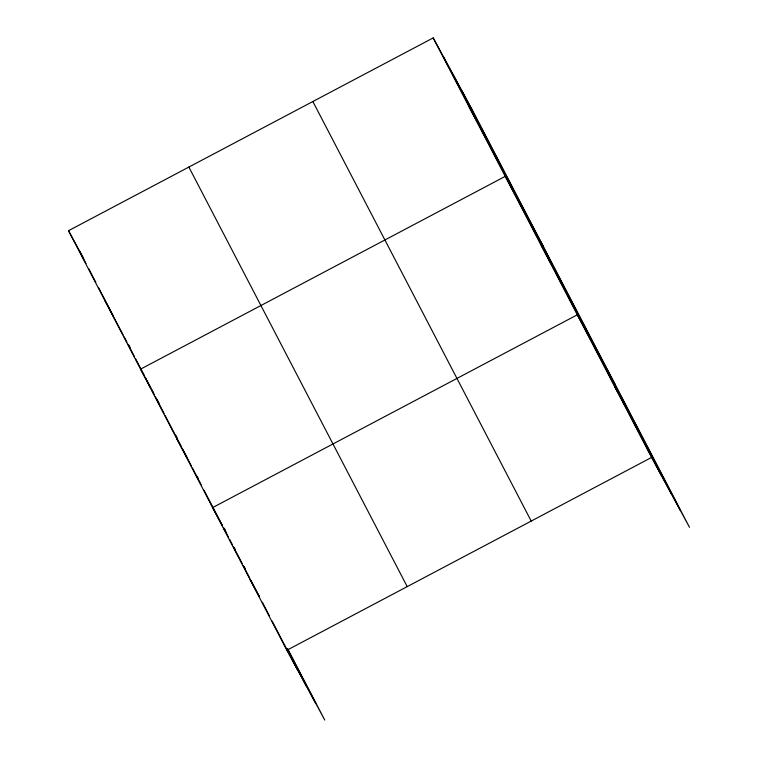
<?xml version="1.0" encoding="UTF-8"?>
<svg xmlns="http://www.w3.org/2000/svg" width="758" height="758" viewBox="0 0 758 758"><rect width="100%" height="100%" fill="white"/><g stroke="black" fill="none" stroke-linecap="round" stroke-linejoin="round"><path stroke-width="1.14" d="M287.67 648.782L324.794 720.1L286.865 650.241L68.514 230.697L433.206 37.9L471.135 107.759L689.486 527.303L651.558 457.444L433.206 37.9M286.865 650.241L651.558 457.444M469.23 107.124L479.643 126.283M543.192 246.208L505.264 176.349L140.571 369.146L150.975 388.304L145.517 377.825M541.288 245.573L551.691 264.731M615.25 384.657L577.321 314.797L212.628 507.595L222.482 525.749L213.747 508.931M614.435 386.125L624.838 405.284M68.514 230.697L78.368 248.851M83.731 258.715L78.917 249.856L86.014 263.49M104.538 299.922L123.137 334.818M153.647 393.231L151.505 389.29L154.253 394.605M156.849 399.134L158.991 403.066M176.595 438.37L186.999 457.538M226.235 532.666L223.563 527.739L228.49 537.251M249.742 578.923L259.596 597.077L250.87 580.249M462.058 91.026L680.4 510.57M452.697 73.791L671.038 493.335M443.61 57.058L661.961 476.602M312.855 101.525L531.206 521.068M188.865 167.073L407.207 586.616M287.32 648.829L315.707 703.367M128.945 345.25L130.035 347.353M175.884 435.452L176.974 437.555M197.175 476.365L198.264 478.459M224.472 528.8L225.562 530.903M234.298 547.683L235.387 549.777M244.123 566.567L245.213 568.661M287.244 649.426L306.346 686.132M88.743 268.739L95.84 282.374M98.568 287.623L113.312 315.934M124.227 336.912L126.956 342.161M128.045 344.255L134.592 356.847M135.691 358.941L144.418 375.722M155.343 396.699L164.079 413.48M165.168 415.583L181.541 447.049M182.631 449.143L191.367 465.924M192.456 468.027L201.192 484.807M203.921 490.047L212.657 506.827M229.579 539.345L232.308 544.585M233.398 546.689L242.134 563.469M243.223 565.563L249.78 578.155M262.334 602.278L269.431 615.913M272.16 621.153L297.269 669.399"/></g></svg>
